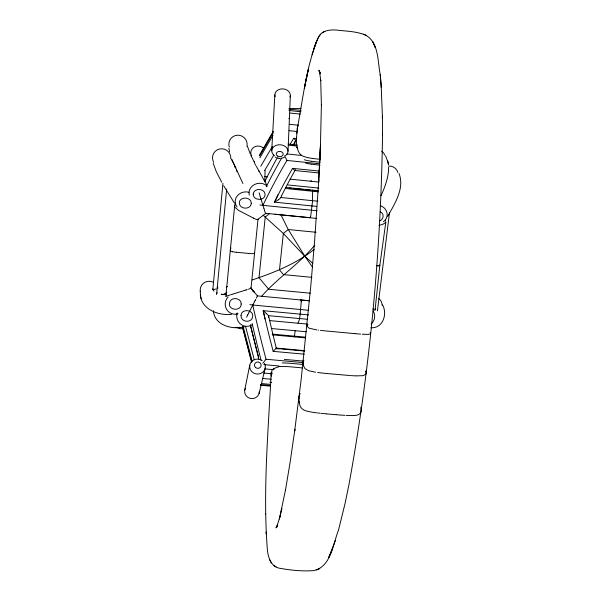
<?xml version="1.0" encoding="UTF-8"?>
<svg xmlns="http://www.w3.org/2000/svg" width="601" height="601" viewBox="0 0 601 601"><rect width="100%" height="100%" fill="white"/><g stroke="black" fill="none" stroke-linecap="round" stroke-linejoin="round"><path stroke-width="0.9" d="M382.514 133.272L382.521 135.315C380.846 252.51 370.006 369.75 348.865 485.06L345.169 503.007L338.536 530.044C332.901 543.875 331.181 567.404 313.106 570.672C302.288 571.348 291.35 570.326 280.69 568.433C270.75 567.359 267.723 556.624 267.242 548.172C262.975 490.311 268.174 432.217 271.134 374.4L272.298 369.292M200.171 291.169L200.696 296.759M299.005 398.395L299.088 396.66M254.471 253.246L254.426 252.428M296.533 140.018L296.526 145.089M271.795 374.145L271.832 372.32M296.533 139.943L296.609 137.246M311.063 181.277L311.078 180.375M388.644 167.348C388.637 177.303 385.001 186.821 381.004 195.783M230.461 248.611L234.548 207.052M264.748 181.697L265.101 170.601M296.616 137.171L297.149 129.553M230.401 250.181L230.416 249.693M230.386 250.467L230.371 250.91M230.423 249.618L230.446 248.972M288.029 151.182L290.343 95.439M303.129 362.178L303.137 362.996M319.747 161.639L320.513 144.51L318.68 181.757L320.408 146.629L321.407 104.551L321.4 105.092L320.701 80.038L320.784 80.774L319.379 70.535L320.145 73.818L318.943 70.144L319.867 72.954M301.199 301.852L301.214 300.147M281.268 195.858L281.245 196.377A258.723 78.228 -71.7 0 1 295.444 169.655M271.134 374.4L271.141 375.167A60.265 15.288 3.6 0 0 271.179 375.505L271.382 376.241M281.298 510.97L281.854 508.619L279.375 518.994L285.52 489.898L285.43 490.393L290.043 462.793L294.896 429.317L294.67 430.947L301.116 379.809L310.807 285.926L314.556 241.617L318.763 180.067M234.721 206.804L234.781 205.903M271.72 150.768L274.845 94.92M234.796 205.737L234.999 202.8M295.196 330.723L294.325 336.86M273.68 368.248L273.575 369.623L274.011 369.014A38.163 10.495 3.8 0 1 274.845 368.165L279.24 366.587A9.233 2.562 4.1 0 1 281.433 366.445L283.221 366.437A22.748 6.243 4.1 0 1 285.873 366.52L286.422 366.542A41.138 11.134 4.1 0 1 288.901 366.693L302.596 367.917M303.137 362.065L303.295 361.156A30.636 8.053 6.7 0 1 303.61 360.472L303.76 360.284A16.663 4.372 6.6 0 1 303.828 360.209M222.941 183.335L212.822 289.705L214.039 291.132M216.585 294.482L226.667 189.172M230.476 248.333L225.848 296.511M212.919 288.728L212.822 289.705L216.232 288.976M216.645 293.739L217.246 292.702M258.024 219.147L251.015 288.247L257.408 295.88L309.38 300.778M377.42 310.875L389.463 212.837M297.195 129.207L297.465 127.465A62.692 36.563 10.1 0 1 297.623 126.676L297.983 125.361M299.11 396.517L299.275 395.541A30.403 12.516 7.6 0 1 299.636 394.466L299.756 394.248M297.134 148.131L297.307 146.975L297.533 148.47A39.598 24.063 9.7 0 0 298.073 150.648L299.501 153.48L301.92 155.569A9.571 5.852 8.8 0 0 304.068 156.56L305.856 157.139A23.627 14.326 8.9 0 0 308.538 157.77L308.613 157.793M385.834 222.032A2.351 0.894 -20.2 0 1 385.812 222.182L379.817 265.462L375.032 310.304L372.913 308.914M297.247 128.787C303.122 98.466 306.074 66.884 318.042 38.156C321.159 30.125 330.618 29.291 337.95 30.238C347.115 31.252 356.686 31.432 365.325 34.993C379.111 42.228 377.518 61.663 380.253 74.764L380.313 75.493M294.46 145.172L295.346 140.642M296.759 133.399L297.465 129.771M310.567 216.826L310.334 217.735L265.74 213.31M244.705 390.214L249.746 365.19M268.399 317.568L268.685 316.261A260.218 48.628 78 0 0 276.377 348.415M312.37 190.825L312.625 190.134L312.46 201.756L311.025 213.813A8.211 0.578 -84.3 0 1 310.559 216.893M259.106 393.43L265.221 368.09M276.287 348.753L280.622 348.88M279.946 516.605L276.73 526.994L275.919 527.896L277.654 524.808L276.73 526.994L277.557 526.438M295.384 170.143L294.79 170.504L319.319 173.005M318.042 38.156L315.968 42.724L312.039 54.781M385.819 222.205L383.573 223.948L378.946 225.525M296.443 139.763L295.444 140.041L293.701 138.275L290.358 143.879M332.098 549.817L328.792 557.375L335.448 540.344M315.968 42.724L313.932 48.448M257.371 295.993L256.379 298.088M297.322 126.864L298.126 125.181M246.538 317.253L247.604 315.157M247.995 314.398L248.746 312.933M255.215 300.387L255.741 299.351M247.867 314.646L247.672 315.029M255.117 300.575L254.531 301.71M248.949 312.543L254.478 301.8M259.339 155.336L273.267 131.273M259.707 155.929L273.192 132.663M259.827 157.868L272.974 135.233M260.819 166.199L272.336 146.509M264.575 170.676L273.695 155.208M387.668 216.405C394.707 203.724 404.789 188.526 399.049 173.516M293.063 145.014L295.662 140.687M262.81 363.305L266.04 359.24L303.144 362.598M318.447 37.42L319.086 36.503M319.98 35.158L320.641 34.219M314.729 245.246C298.967 264.192 277.887 277.752 261.585 296.308M308.598 314.924L263.193 310.679A255.2 47.216 77.7 0 0 273.154 351.352L276.22 348.302M370.396 333.961L368.12 334.411L362.283 334.216M269.466 213.625L265.229 217.051L259.008 277.7L268.692 289.254L310.259 293.19M314.098 249.475C295.947 263.892 273.996 272.651 252.187 279.968M265.86 213.363L257.927 219.297A2.825 0.849 32.8 0 1 257.581 219.433M278.323 199.848L274.514 202.154L316.742 206.421M307.404 324.795L307.539 324.728A16.73 1.788 5.9 0 1 307.915 324.593M324.825 31.297L322.226 32.762M226.246 287.135L227.448 286.474M222.776 294.79L226.862 292.544M284.393 157.259L281.869 158.221M250.91 288.307L248.431 289.186M316.269 569.996L319.77 568.591M379.547 220.883C383.799 219.838 384.625 213.385 380.2 211.868M226.081 296.255L230.251 294.911M246.14 289.93L247.251 289.569M231.054 294.655L232.64 294.159M246.042 289.96L244.817 290.343M233.068 294.032L244.712 290.381M231.107 248.055L230.979 248.078A3.11 0.563 5.7 0 0 230.566 248.205M213.363 310.747C214.572 325.502 232.001 329.784 244.201 326.921M289.021 108.676L300.921 108.368M235.149 327.553L240.1 327.372M378.112 265.807L378.314 265.807A4.628 0.841 6.9 0 0 379.276 265.717L379.389 265.695A3.14 0.571 6.9 0 0 379.794 265.529M231.565 314.346C218.621 315.668 201.846 309.838 200.328 295.008M282.297 362.936L283.477 362.944A22.725 5.882 4.2 0 1 286.121 363.034L286.677 363.064A41.093 10.487 4.1 0 1 289.149 363.214L303.265 364.491M370.862 327.725C382.89 328.664 387.705 314.105 382.582 304.895M279.037 158.364L280.389 158.401M356.115 375.888L363.162 375.678L365.881 374.115A31.019 8.264 6.8 0 0 366.062 373.394L365.881 371.478M355.905 375.88L355.439 375.865M300.47 299.952L309.492 300.785M346.319 415.411L346.785 415.434A54.203 21.952 7.8 0 0 349.564 415.539C353.305 415.336 358.925 416.425 360.863 412.309A30.764 12.824 7.7 0 0 361.103 411.182L361.058 408.237M226.457 294.723L221.145 294.227L222.415 294.46M345.072 415.344L341.052 415.088M350.946 375.602L351.885 375.67A54.593 14.116 6.8 0 0 354.68 375.828M350.158 375.55L326.831 373.522M360.6 334.096L359.375 334.006A54.804 5.762 6 0 1 356.573 333.78L354.943 333.645M340.527 415.051L336.222 414.72M335.959 414.698L326.801 413.901M354.838 333.638L325.261 330.888A54.849 5.777 5.9 0 1 322.384 330.58L320.461 330.37M269.879 382.266L271.75 382.431M261.908 383.611L269.909 384.324M260.421 384.595L270.57 385.504M260.316 385.226L270.6 386.142M263.854 364.604L278.924 365.964M265.394 368.939L273.688 369.683M263.741 373.063L272.103 373.814M263.118 378.51L271.224 379.231M271.487 328.537L306.382 331.752M272.343 334.118L305.586 337.176M272.178 334.825L305.368 337.882M276.062 348.054L304.857 350.683M281.478 348.963L293.423 350.052M294.272 350.128L304.497 351.059M273.154 351.352L304.369 354.192M249.858 304.557A5.086 1.134 5.8 0 0 252.743 305.03L308.185 310.236M307.284 319.266L268.497 315.653A5.529 0.503 41 0 0 266.408 313.602M269.684 320.596L307.689 324.127M326.531 413.871L321.174 413.345M320.063 165.185L311.476 164.201M236.336 252.247L248.536 253.427M248.739 253.449L248.837 253.457A7.67 1.405 5.8 0 0 252.713 253.652A4.665 0.856 5.8 0 0 253.742 253.554L253.99 253.517A3.14 0.578 5.8 0 0 254.396 253.382M311.927 277.339L283.447 274.612L279.495 269.864L283.341 233.473L288.255 229.522L316.013 232.264M320.108 162.293L311.731 161.316M320.175 159.348L312.332 158.424M236.133 252.225L236.035 252.217A7.775 1.42 5.7 0 1 232.369 251.706M285.7 187.414L318.184 190.697M280.877 197.489L317.771 201.192M259.97 204.926A5.176 0.751 6 0 0 262.907 205.354L317.125 210.771M274.957 214.264L316.772 218.418M326.568 373.491L322.174 373.033M277.872 194.867A8.977 2.276 -70 0 1 276.317 198.435L274.454 202.184A253.832 76.951 -71.4 0 1 292.589 168.355L319.371 171.09M264.432 176.536L267.55 176.852M290.11 179.143L318.808 182.065M287.864 184.95L318.71 188.075M289.201 188.09L291.523 188.323M293.844 188.564L298.479 189.03M299.253 189.105L303.122 189.495M305.436 189.736L310.071 190.201M312.385 190.434L316.239 190.825M285.52 188.519L318.515 191.854M293.701 138.275L296.451 138.561M288.923 145.209L297.518 146.103M286.82 153.939L301.537 155.456M319.77 163.818L286.94 160.437L284.574 155.689M288.983 110.494L300.981 111.763M290.283 113.056L300.305 114.115M289.81 124.302L298.246 125.188M289.141 130.68L297.435 131.544M288.142 144.075L297.457 145.051M289.043 109.104L301.026 110.381M320.16 413.233L317.621 412.947M321.67 372.973L320.716 372.868A54.638 14.154 6.6 0 1 317.854 372.515L317.598 372.485M318.5 330.137L318.064 330.084M316.832 412.849L315.893 412.737A54.248 22.012 7.4 0 1 313.061 412.346C308.689 411.505 303.189 411.204 300.598 407.027A30.756 12.824 7.7 0 1 300.057 405.833L299.328 402.813M316.817 329.919L309.462 328.296A31.154 3.381 5.9 0 1 308.764 327.906L308.185 327.462M311.634 161.301L311.183 161.233A42.731 25.062 8.8 0 1 308.651 160.805L308.088 160.692A23.574 13.981 8.8 0 1 305.413 160.076L304.301 159.738M311.1 164.148L310.74 164.096A42.633 24.438 8.7 0 1 308.215 163.675L308.148 163.66M315.51 372.192L308.606 370.719L305.135 368.668A31.019 8.264 6.8 0 1 304.512 367.85L303.655 365.866M312.002 158.371L311.634 158.318A42.844 25.7 8.9 0 1 309.102 157.89M277.639 158.108L279.074 158.371M232.407 251.699L232.189 251.654A4.673 0.856 5.7 0 1 231.115 251.368L230.979 251.316A3.17 0.578 5.7 0 1 230.438 251.045M294.745 170.496L292.612 168.393M366.693 35.564L363.297 34.159M253.374 218.05L238.665 210.463L234.758 207.157A2.374 0.759 34.3 0 1 234.728 206.977M275.123 157.004L276.317 157.65M273.62 565.428L276.122 566.878M312.58 263.178L304.962 256.439L283.341 233.473L263.193 215.226M266.491 313.639L263.193 310.679L264.17 314.924M319.972 72.593L319.296 71.812L320.363 73.164L319.221 71.008M250.955 288.157L254.088 291.943M254.028 291.913L250.79 287.954L253.712 291.74L251.165 288.457M370.133 332.646L370.486 333.187M307.72 326.952L307.028 325.517M312.64 267.37L304.962 256.439L288.255 229.522L280.667 214.256M234.067 202.537L223.722 185.784M266.589 184.65L256.289 166.161M235.021 166.334L235.855 167.784M379.592 265.011L379.794 265.394M258.43 170.308L259.084 171.48M264.245 180.676L264.853 181.765M385.557 155.734L388.118 162.743M234.668 165.681L231.355 159.04M221.709 182.253L216.292 171.638L213.227 163.374M255.718 165.425L254.493 162.961M265.146 180.383L265.409 180.878M242.902 183.538L231.896 159.558M269.699 559.711L271.314 562.987M254.193 162.097L250.745 154.99M375.355 308.689L375.595 309.207M236.336 170.053L237.049 171.668M234.593 166.192L235.314 167.814M250.114 153.578L247.424 146.261M288.923 118.269L289.111 118.758M264.425 209.982L263.959 208.502M260.383 197.218L259.144 192.861M260.413 197.308L263.877 208.254M365.716 370.847L365.866 371.403M303.633 365.791L303.415 364.897M250.399 325.772L256.95 350.691M257.145 351.435L258.7 357.355M245.651 326.846L254.276 359.826M243.074 326.381L252.157 361.224M242.646 326.764L251.789 361.855M242.293 326.568L251.661 362.516M229.59 151.955L228.876 148.222M385.677 221.191L385.361 219.688M200.734 296.871L201.102 298.644M303.407 364.875L303.144 363.064M388.178 163.089L388.516 164.914L387.788 160.925M271.089 372.289L271.427 374.13M360.908 407.095L361.051 408.124M264.966 319.048L264.928 318.8A8.79 1.33 77.5 0 0 264.192 315.029M299.313 402.7L299.155 401.325M254.426 162.39L254.351 161.571M299.148 401.288L299.005 398.508M381.214 86.491L382.386 116.158L382.521 135.315M297.983 323.06C300.305 319.537 300.282 310.649 300.921 305.654A7.971 0.548 -84.6 0 0 301.214 301.8M266.025 531.975L266.138 533.868M296.624 147.561L296.594 146.96M382.386 116.158L382.401 118.352M265.619 513.742L265.619 514.118M243.33 328.469A7.25 7.227 6.2 0 1 236.771 327.192M236.351 314.616A7.76 7.693 11.2 0 1 236.381 313.85M251.609 155.952A7.46 6.821 4.2 0 1 253.787 147.32A7.46 6.821 4.2 0 1 263.463 148.094M229.289 147.08A9.188 9.105 39.4 0 1 237.485 135.202A9.188 9.105 39.4 0 1 246.966 146.238M249.302 195.137A10.292 9.045 -13 0 1 254.636 184.454A10.292 9.045 -13 0 1 267.205 186.28M213.731 162.405A9.173 9.098 35.2 0 1 219.628 148.98A9.173 9.098 35.2 0 1 230.761 158.687M237.079 207.029A10.277 9.293 -14 0 1 237.275 195.858A10.277 9.293 -14 0 1 249.039 192.335M388.592 166.109A9.083 8.925 -47 0 1 397.892 172.517M380.11 205.55A10.194 9.331 8 0 1 386.999 212.889A10.194 9.331 8 0 1 383.393 221.792M381.703 151.249A9.113 8.932 -48.8 0 1 384.76 155.111M200.396 291.68A8.962 8.699 2.9 0 1 213.588 282.402M217.427 286.602A8.962 8.699 2.9 0 1 217.945 288.255M237.958 313.872A10.097 9.984 77.8 0 1 228.11 296.999M252.736 324.352A10.082 9.909 61.8 0 1 237.267 312.911M378.382 298.314A8.85 8.557 -19.9 0 1 382.131 305.285M373.086 310.852A10.022 10.007 8.8 0 1 371.042 324.029M284.386 359.556A22.695 5.529 4.2 0 1 286.369 359.638L286.917 359.668A41.048 9.864 4.2 0 1 289.389 359.826L303.497 361.103A41.026 9.856 4.1 0 1 303.843 361.141M307.652 163.562A23.522 13.635 8.6 0 1 305.639 163.119M259.347 391.514A7.385 7.107 10.4 0 1 250.354 398.433A7.385 7.107 10.4 0 1 245.351 388.291M264.493 363.297A7.866 7.482 10.9 0 1 258.25 374.047A7.866 7.482 10.9 0 1 249.941 364.379A7.866 7.482 10.9 0 1 262.276 360.72M275.138 96.708A7.753 6.288 3.6 0 1 282.658 88.858A7.753 6.288 3.6 0 1 290.02 97.122M274.469 155.599A8.151 6.28 3.4 0 1 273.921 146.584A8.151 6.28 3.4 0 1 285.595 146.682A8.151 6.28 3.4 0 1 285.52 155.689M266.04 359.24A255.2 45.052 77.7 0 1 252.743 305.038M261.014 360.007A260.195 44.234 78.1 0 1 252.172 323.631M258.761 358.94A279.292 47.682 78.1 0 1 250.497 324.645M299.952 393.925A16.535 6.799 7.3 0 1 300.222 393.572M370.577 333.63A31.162 3.381 5.9 0 1 370.449 333.916M307.134 325.066A30.764 3.29 5.9 0 1 307.396 324.795M262.907 205.354A253.855 74.824 -71.4 0 1 286.94 160.444M266.22 186.806A258.963 74.088 -71.7 0 1 281.659 158.025M264.808 181.502A277.842 79.775 -71.7 0 1 277.309 157.627M280.93 197.474A5.634 2.141 -32.3 0 1 278.338 199.765M378.157 265.83A7.7 1.397 6.9 0 1 376.496 265.785M257.814 219.628A6.769 2.006 30.5 0 1 253.374 218.125M265.86 213.821A6.911 0.706 75.3 0 1 264.44 210.365M312.325 191.186A9.939 0.654 -84.1 0 1 312.385 190.78M253.201 194.183C253.179 201.327 266.393 200.952 264.966 193.514C263.561 187.925 253.614 188.188 253.201 194.183M251.263 203.206C251.12 209.629 240.49 209.734 239.371 203.747C238.304 196.482 251.135 196.181 251.263 203.206M241.189 303.986C241.264 311.701 227.892 310.559 229.484 302.881C230.656 296.616 241.309 297.457 241.189 303.986M241.031 315.608C240.618 322.046 251.218 323.541 252.555 317.148C254.426 309.59 241.286 308.043 241.031 315.608M306.69 77.108L304.429 88.114L306.69 77.108M308.501 68.882L306.247 79.189L308.501 68.882M375.272 47.562L372.996 42.108L375.272 47.562M381.274 87.198L380.253 74.764L381.274 87.198M255.628 367.542A3.343 3.163 10.6 0 0 261.082 365.814A3.343 3.163 10.6 0 0 256.68 362.17A3.343 3.163 10.6 0 0 255.628 367.542M277.73 156.14A3.463 2.622 3.4 0 0 283.176 154.374A3.463 2.622 3.4 0 0 278.271 151.625A3.463 2.622 3.4 0 0 277.73 156.14"/></g></svg>
